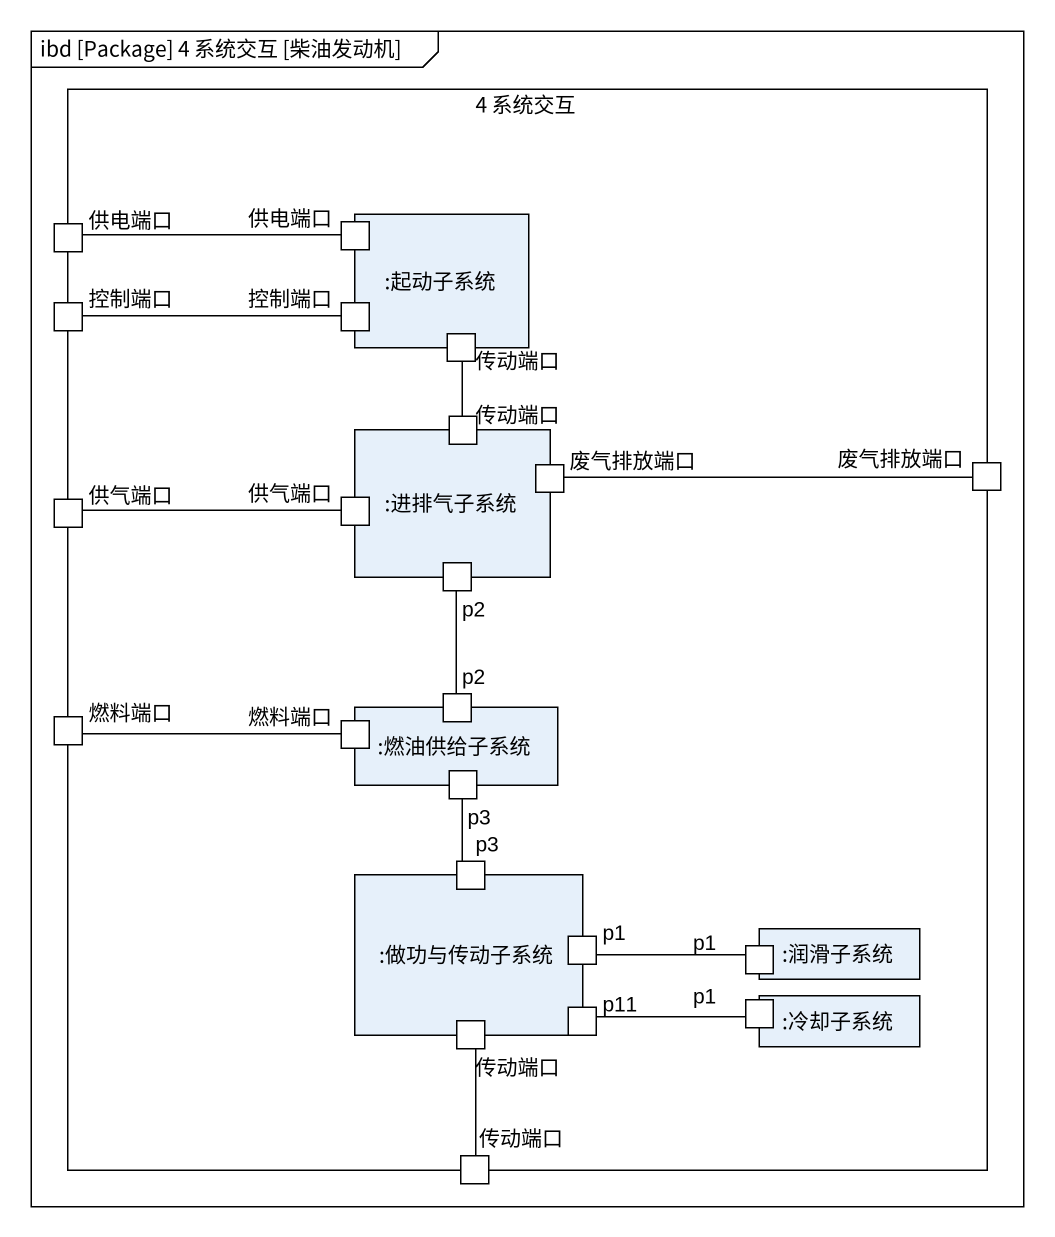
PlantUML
@startuml
mainframe ibd [Package] 4 系统交互 [柴油发动机]
rectangle "4 系统交互" as r4_系统交互 {
  port 供电端口
  rectangle ":起动子系统" as 起动子系统 {
    port "供电端口" as 供电端口_2
    port "控制端口" as 控制端口_2
    port 传动端口
  }
  port 控制端口
  rectangle ":进排气子系统" as 进排气子系统 {
    port "传动端口" as 传动端口_2
    port 废气排放端口
    port "供气端口" as 供气端口_2
    port p2
  }
  port "废气排放端口" as 废气排放端口_2
  port 供气端口
  port 燃料端口
  rectangle ":燃油供给子系统" as 燃油供给子系统 {
    port "燃料端口" as 燃料端口_2
    port "p2" as p2_2
    port p3
  }
  rectangle ":做功与传动子系统" as 做功与传动子系统 {
    port "p3" as p3_2
    port p1
    port "传动端口" as 传动端口_3
    port p11
  }
  rectangle ":润滑子系统" as 润滑子系统 {
    port "p1" as p1_2
  }
  rectangle ":冷却子系统" as 冷却子系统 {
    port "p1" as p1_3
  }
  port "传动端口" as 传动端口_4
}
供电端口 -right- 供电端口_2
控制端口 -right- 控制端口_2
传动端口 -- 传动端口_2
废气排放端口_2 -left- 废气排放端口
供气端口 -right- 供气端口_2
p2 -- p2_2
燃料端口 -right- 燃料端口_2
p3 -- p3_2
p1_2 -left- p1
p1_3 -left- p11
传动端口_4 -up- 传动端口_3
@enduml
